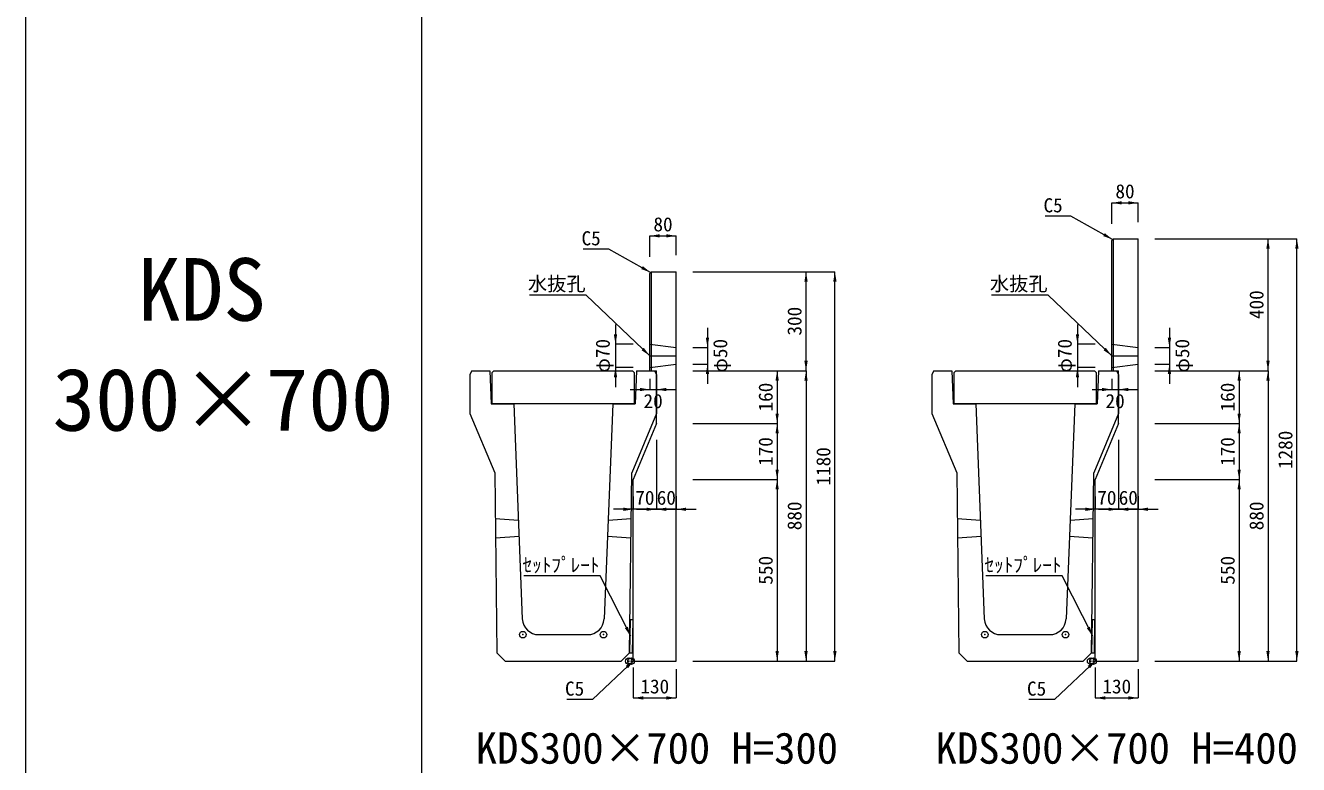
# Model space of a CAD drawing. Units: millimetres at full size, sheet at 1:40. Extents: x 172874 to 199766, y 869448 to 902797.
# Drawn here: x 172874 to 176732, y 895135 to 897375 of the extents above; entities that cross this region are included whole.
import ezdxf
from ezdxf.enums import TextEntityAlignment as Align

# ---------------------------------------------------------------- set-up
doc = ezdxf.new("R2010")
doc.units = ezdxf.units.MM
doc.header["$LTSCALE"] = 40
doc.header["$PDMODE"] = 32
doc.header["$PDSIZE"] = 20
doc.linetypes.add('DASHED', pattern=[7.5, 6, -1.5])
doc.linetypes.add('USER2', pattern=[4.7625, 3.175, -1.5875])
for name, color, linetype, lineweight in [('セットプレート', 3, 'Continuous', 13), ('パネックスKDS', 2, 'Continuous', 13), ('図枠', 5, 'Continuous', 13), ('寸法線', 7, 'Continuous', 13), ('引出線', 4, 'Continuous', 13), ('本体', 2, 'Continuous', 13), ('補助線', 8, 'Continuous', 13)]:
    doc.layers.add(name, color=color, linetype=linetype, lineweight=lineweight)
doc.layers.add('文字', color=7, linetype='Continuous')
doc.styles.add('ＭＳ ゴシック', font='')
doc.styles.get('ＭＳ ゴシック').set_extended_font_data('MS Gothic')

# ---------------------------------------------------------------- blocks, each defined once
blk = doc.blocks.new('filled_arrow')
at = {"color": 0, "linetype": 'Continuous', "lineweight": -2}
blk.add_solid([(7.5, 1.25), (0, 0), (7.5, -1.25)], dxfattribs=at)

msp = doc.modelspace()

# ---------------------------------------------------------------- linework, layer by layer
at = {"layer": 'セットプレート'}
for points in [[(174705.17, 895473.33), (174714.17, 895473.23), (174715.3, 895573.22), (174706.3, 895573.32)], [(176105.17, 895473.33), (176114.17, 895473.23), (176115.3, 895573.22), (176106.3, 895573.32)]]:
    msp.add_lwpolyline(points, close=True, dxfattribs=at)
at = {"layer": 'パネックスKDS'}
for p, q in [((176166.29, 896723.33), (176171.29, 896728.33)), ((176166.29, 896328.33), (176166.29, 896723.33)), ((176171.29, 896728.33), (176246.29, 896728.33)), ((176246.29, 895448.33), (176246.29, 896728.33)), ((174766.29, 896623.33), (174771.29, 896628.33)), ((174766.29, 896328.33), (174766.29, 896623.33)), ((174771.29, 896628.33), (174846.29, 896628.33)), ((174846.29, 895448.33), (174846.29, 896628.33)), ((174766.29, 896328.33), (174786.29, 896328.33)), ((174786.29, 896168.33), (174786.29, 896328.33)), ((176166.29, 896328.33), (176186.29, 896328.33)), ((176186.29, 896168.33), (176186.29, 896328.33)), ((174786.29, 896168.33), (174716.29, 895998.33)), ((176186.29, 896168.33), (176116.29, 895998.33)), ((174716.29, 895453.33), (174716.29, 895998.33)), ((176116.29, 895453.33), (176116.29, 895998.33)), ((174716.29, 895453.33), (174721.29, 895448.33)), ((174721.29, 895448.33), (174846.29, 895448.33)), ((176116.29, 895453.33), (176121.29, 895448.33)), ((176121.29, 895448.33), (176246.29, 895448.33))]:
    msp.add_line(p, q, dxfattribs=at)
at = {"layer": 'パネックスKDS', "lineweight": 5}
for p, q in [((176171.29, 896328.33), (176171.29, 896728.33)), ((174771.29, 896328.33), (174771.29, 896628.33))]:
    msp.add_line(p, q, dxfattribs=at)
at = {"layer": 'パネックスKDS', "linetype": 'DASHED', "lineweight": 9}
for p, q in [((174766.29, 896408.33), (174846.29, 896398.33)), ((176166.29, 896408.33), (176246.29, 896398.33)), ((174766.29, 896338.33), (174846.29, 896348.33)), ((176166.29, 896338.33), (176246.29, 896348.33))]:
    msp.add_line(p, q, dxfattribs=at)
at = {"layer": '図枠'}
for p, q in [((172874.21, 902448.33), (172874.21, 887048.33)), ((174074.21, 902448.33), (174074.21, 887048.33))]:
    msp.add_line(p, q, dxfattribs=at)
at = {"layer": '寸法線'}
for p, q in [((176166.29, 896836.88), (176246.29, 896836.88)), ((176166.29, 896773.33), (176166.29, 896836.88)), ((176246.29, 896778.33), (176246.29, 896836.88)), ((174766.29, 896736.88), (174846.29, 896736.88)), ((174766.29, 896673.33), (174766.29, 896736.88)), ((174846.29, 896678.33), (174846.29, 896736.88)), ((176296.29, 896728.33), (176727.13, 896728.33)), ((176296.29, 896728.33), (176639.63, 896728.33)), ((176639.63, 896328.33), (176639.63, 896728.33)), ((176727.13, 895448.33), (176727.13, 896728.33)), ((174896.29, 896628.33), (175327.13, 896628.33)), ((174896.29, 896628.33), (175239.63, 896628.33)), ((175239.63, 896328.33), (175239.63, 896628.33)), ((175327.13, 895448.33), (175327.13, 896628.33)), ((174662.22, 896468.33), (174662.22, 896278.33)), ((176062.22, 896468.33), (176062.22, 896278.33)), ((174940.96, 896458.33), (174940.96, 896288.33)), ((176340.96, 896458.33), (176340.96, 896288.33)), ((174716.29, 896408.33), (174662.22, 896408.33)), ((174896.29, 896398.33), (174940.96, 896398.33)), ((176116.29, 896408.33), (176062.22, 896408.33)), ((176296.29, 896398.33), (176340.96, 896398.33)), ((174716.29, 896338.33), (174662.22, 896338.33)), ((174896.29, 896348.33), (174940.96, 896348.33)), ((174896.29, 896328.33), (175239.63, 896328.33)), ((174896.29, 896328.33), (175152.13, 896328.33)), ((174896.29, 896328.33), (175239.63, 896328.33)), ((175152.13, 896328.33), (175152.13, 896168.33)), ((175239.63, 896328.33), (175239.63, 895448.33)), ((176116.29, 896338.33), (176062.22, 896338.33)), ((176296.29, 896348.33), (176340.96, 896348.33)), ((176296.29, 896328.33), (176639.63, 896328.33)), ((176296.29, 896328.33), (176552.13, 896328.33)), ((176296.29, 896328.33), (176639.63, 896328.33)), ((176552.13, 896328.33), (176552.13, 896168.33)), ((176639.63, 896328.33), (176639.63, 895448.33)), ((174766.29, 896303.33), (174766.29, 896271.25)), ((174786.29, 896303.33), (174786.29, 896271.25)), ((176166.29, 896303.33), (176166.29, 896271.25)), ((176186.29, 896303.33), (176186.29, 896271.25)), ((174706.29, 896271.25), (174846.29, 896271.25)), ((176106.29, 896271.25), (176246.29, 896271.25)), ((174896.29, 896168.33), (175152.13, 896168.33)), ((174896.29, 896168.33), (175152.13, 896168.33)), ((175152.13, 896168.33), (175152.13, 895998.33)), ((176296.29, 896168.33), (176552.13, 896168.33)), ((176296.29, 896168.33), (176552.13, 896168.33)), ((176552.13, 896168.33), (176552.13, 895998.33)), ((174786.29, 896118.33), (174786.29, 895908.33)), ((176186.29, 896118.33), (176186.29, 895908.33)), ((174896.29, 895998.33), (175152.13, 895998.33)), ((174896.29, 895998.33), (175152.13, 895998.33)), ((175152.13, 895998.33), (175152.13, 895448.33)), ((176296.29, 895998.33), (176552.13, 895998.33)), ((176296.29, 895998.33), (176552.13, 895998.33)), ((176552.13, 895998.33), (176552.13, 895448.33)), ((174716.29, 895946.59), (174716.29, 895908.33)), ((174786.29, 895948.33), (174786.29, 895908.33)), ((174846.29, 895948.33), (174846.29, 895908.33)), ((176116.29, 895946.59), (176116.29, 895908.33)), ((176186.29, 895948.33), (176186.29, 895908.33)), ((176246.29, 895948.33), (176246.29, 895908.33)), ((174846.29, 895908.33), (174656.29, 895908.33)), ((174726.29, 895908.33), (174906.29, 895908.33)), ((176246.29, 895908.33), (176056.29, 895908.33)), ((176126.29, 895908.33), (176306.29, 895908.33)), ((174716.29, 895428.33), (174716.29, 895336.53)), ((174846.29, 895423.33), (174846.29, 895336.53)), ((174896.29, 895448.33), (175327.13, 895448.33)), ((174896.29, 895448.33), (175239.63, 895448.33)), ((174896.29, 895448.33), (175152.13, 895448.33)), ((176116.29, 895428.33), (176116.29, 895336.53)), ((176246.29, 895423.33), (176246.29, 895336.53)), ((176296.29, 895448.33), (176727.13, 895448.33)), ((176296.29, 895448.33), (176639.63, 895448.33)), ((176296.29, 895448.33), (176552.13, 895448.33)), ((174716.29, 895336.53), (174846.29, 895336.53)), ((176116.29, 895336.53), (176246.29, 895336.53))]:
    msp.add_line(p, q, dxfattribs=at)
at = {"layer": '引出線'}
for points in [[(176168.79, 896725.83), (176042.42, 896796.91), (175964.65, 896796.91)], [(174768.79, 896625.83), (174642.42, 896696.91), (174564.65, 896696.91)], [(174766.29, 896373.33), (174573.83, 896556.78), (174402.09, 896556.78)], [(176166.29, 896373.33), (175973.83, 896556.78), (175802.09, 896556.78)], [(174708.79, 895523.33), (174615.85, 895706.77), (174384.48, 895706.77)], [(176108.79, 895523.33), (176015.85, 895706.77), (175784.48, 895706.77)], [(174718.79, 895450.83), (174592.42, 895332.18), (174514.65, 895332.18)], [(176118.79, 895450.83), (175992.42, 895332.18), (175914.65, 895332.18)]]:
    msp.add_lwpolyline(points, dxfattribs=at)
at = {"layer": '本体'}
for p, q in [((174227.29, 896328.33), (174221.29, 896316.33)), ((174221.29, 896316.33), (174221.29, 896198.33)), ((174227.29, 896328.33), (174281.29, 896328.33)), ((174281.29, 896328.33), (174285.29, 896228.33)), ((174726.29, 896328.33), (174722.29, 896228.33)), ((174726.29, 896328.33), (174780.29, 896328.33)), ((174780.29, 896328.33), (174786.29, 896316.33)), ((174786.29, 896316.33), (174786.29, 896198.33)), ((175627.29, 896328.33), (175621.29, 896316.33)), ((175621.29, 896316.33), (175621.29, 896198.33)), ((175627.29, 896328.33), (175681.29, 896328.33)), ((175681.29, 896328.33), (175685.29, 896228.33)), ((176126.29, 896328.33), (176122.29, 896228.33)), ((176126.29, 896328.33), (176180.29, 896328.33)), ((176180.29, 896328.33), (176186.29, 896316.33)), ((176186.29, 896316.33), (176186.29, 896198.33)), ((174221.29, 896198.33), (174296.29, 896018.33)), ((174285.29, 896228.33), (174353.79, 896228.33)), ((174353.79, 896228.33), (174379.87, 895576.33)), ((174653.79, 896228.33), (174627.71, 895576.33)), ((174653.79, 896228.33), (174722.29, 896228.33)), ((174786.29, 896198.33), (174711.29, 896018.33)), ((175621.29, 896198.33), (175696.29, 896018.33)), ((175685.29, 896228.33), (175753.79, 896228.33)), ((175753.79, 896228.33), (175779.87, 895576.33)), ((176053.79, 896228.33), (176027.71, 895576.33)), ((176053.79, 896228.33), (176122.29, 896228.33)), ((176186.29, 896198.33), (176111.29, 896018.33)), ((174296.29, 896018.33), (174302.41, 895473.33)), ((174705.17, 895473.33), (174711.29, 896018.33)), ((175696.29, 896018.33), (175702.41, 895473.33)), ((176105.17, 895473.33), (176111.29, 896018.33)), ((174429.83, 895528.33), (174577.75, 895528.33)), ((175829.83, 895528.33), (175977.75, 895528.33)), ((174302.41, 895473.33), (174327.69, 895448.33)), ((174679.89, 895448.33), (174705.17, 895473.33)), ((175702.41, 895473.33), (175727.69, 895448.33)), ((176079.89, 895448.33), (176105.17, 895473.33)), ((174327.69, 895448.33), (174679.89, 895448.33)), ((175727.69, 895448.33), (176079.89, 895448.33))]:
    msp.add_line(p, q, dxfattribs=at)
at = {"layer": '本体', "linetype": 'USER2'}
for p, q in [((174297.84, 895880.33), (174367.91, 895875.33)), ((174639.67, 895875.33), (174709.74, 895880.33)), ((175697.84, 895880.33), (175767.91, 895875.33)), ((176039.67, 895875.33), (176109.74, 895880.33)), ((174369.91, 895825.33), (174298.51, 895820.33)), ((174709.07, 895820.33), (174637.67, 895825.33)), ((175769.91, 895825.33), (175698.51, 895820.33)), ((176109.07, 895820.33), (176037.67, 895825.33))]:
    msp.add_line(p, q, dxfattribs=at)
at = {"layer": '本体', "lineweight": 20}
for points in [[(174288.79, 896322.33), (174293.79, 896328.33), (174713.79, 896328.33), (174718.79, 896322.33), (174718.79, 896228.33), (174288.79, 896228.33)], [(175688.79, 896322.33), (175693.79, 896328.33), (176113.79, 896328.33), (176118.79, 896322.33), (176118.79, 896228.33), (175688.79, 896228.33)]]:
    msp.add_lwpolyline(points, close=True, dxfattribs=at)
at = {"layer": '本体'}
for centre, start, end in [((174429.83, 895578.33), 182.29061, 270), ((174577.75, 895578.33), 270, 357.70939), ((175829.83, 895578.33), 182.29061, 270), ((175977.75, 895578.33), 270, 357.70939)]:
    msp.add_arc(centre, 50, start, end, dxfattribs=at)
at = {"layer": '補助線'}
for p, q in [((174766.29, 896373.33), (174846.29, 896373.33)), ((176166.29, 896373.33), (176246.29, 896373.33))]:
    msp.add_line(p, q, dxfattribs=at)
for p in [(174381.79, 895528.33), (174625.79, 895528.33), (175781.79, 895528.33), (176025.79, 895528.33), (174702.29, 895448.33), (174709.29, 895448.33), (174709.29, 895448.33), (176102.29, 895448.33), (176109.29, 895448.33), (176109.29, 895448.33)]:
    msp.add_point(p, dxfattribs=at)

# ---------------------------------------------------------------- block references
at = {"layer": '寸法線', "xscale": 4, "yscale": 4}
for p in [(176166.29, 896836.88), (174766.29, 896736.88), (174786.29, 896271.25), (176186.29, 896271.25), (174786.29, 895908.33), (174846.29, 895908.33), (176186.29, 895908.33), (176246.29, 895908.33), (174716.29, 895336.53), (176116.29, 895336.53)]:
    msp.add_blockref('filled_arrow', p, dxfattribs=at)
for p, rotation in [((176246.29, 896836.88), 180), ((174846.29, 896736.88), 180), ((176639.63, 896728.33), 270), ((176727.13, 896728.33), 270), ((175239.63, 896628.33), 270), ((175327.13, 896628.33), 270), ((174662.22, 896408.33), 90), ((174940.96, 896398.33), 90), ((176062.22, 896408.33), 90), ((176340.96, 896398.33), 90), ((175239.63, 896328.33), 90), ((176639.63, 896328.33), 90), ((174662.22, 896338.33), 270), ((174940.96, 896348.33), 270), ((175152.13, 896328.33), 270), ((175239.63, 896328.33), 270), ((176062.22, 896338.33), 270), ((176340.96, 896348.33), 270), ((176552.13, 896328.33), 270), ((176639.63, 896328.33), 270), ((174766.29, 896271.25), 180), ((176166.29, 896271.25), 180), ((175152.13, 896168.33), 90), ((176552.13, 896168.33), 90), ((175152.13, 896168.33), 270), ((176552.13, 896168.33), 270), ((175152.13, 895998.33), 90), ((176552.13, 895998.33), 90), ((175152.13, 895998.33), 270), ((176552.13, 895998.33), 270), ((174716.29, 895908.33), 180), ((174786.29, 895908.33), 180), ((176116.29, 895908.33), 180), ((176186.29, 895908.33), 180), ((175152.13, 895448.33), 90), ((175239.63, 895448.33), 90), ((175327.13, 895448.33), 90), ((176552.13, 895448.33), 90), ((176639.63, 895448.33), 90), ((176727.13, 895448.33), 90), ((174846.29, 895336.53), 180), ((176246.29, 895336.53), 180)]:
    msp.add_blockref('filled_arrow', p, dxfattribs=dict(at, rotation=rotation))
at = {"layer": '引出線', "xscale": 4, "yscale": 4}
for p, rotation in [((176168.79, 896725.83), 150.6), ((174768.79, 896625.83), 150.6), ((174766.29, 896373.33), 136.4), ((176166.29, 896373.33), 136.4), ((174708.79, 895523.33), 116.9), ((176108.79, 895523.33), 116.9), ((174718.79, 895450.83), 223.2), ((176118.79, 895450.83), 223.2)]:
    msp.add_blockref('filled_arrow', p, dxfattribs=dict(at, rotation=rotation))

# ---------------------------------------------------------------- texts
at = {"layer": '寸法線', "style": 'ＭＳ ゴシック'}
for s, p in [('80', (176206.29, 896871.88)), ('80', (174806.29, 896771.88)), ('20', (174776.29, 896236.25)), ('20', (176176.29, 896236.25)), ('70', (174751.29, 895943.33)), ('60', (174816.29, 895943.33)), ('70', (176151.29, 895943.33)), ('60', (176216.29, 895943.33)), ('130', (174781.29, 895371.53)), ('130', (176181.29, 895371.53))]:
    msp.add_text(s, height=42.72, dxfattribs=at).set_placement(p, align=Align.MIDDLE_CENTER)
for s, p in [('400', (176604.63, 896528.33)), ('300', (175204.63, 896478.33)), ('φ70', (174623.56, 896373.33)), ('φ50', (174979.62, 896373.33)), ('φ70', (176023.56, 896373.33)), ('φ50', (176379.62, 896373.33)), ('160', (175117.13, 896248.33)), ('160', (176517.13, 896248.33)), ('170', (175117.13, 896083.33)), ('170', (176517.13, 896083.33)), ('1280', (176692.13, 896088.33)), ('1180', (175292.13, 896038.33)), ('880', (175204.63, 895888.33)), ('880', (176604.63, 895888.33)), ('550', (175117.13, 895723.33)), ('550', (176517.13, 895723.33))]:
    msp.add_text(s, height=42.72, rotation=90, dxfattribs=at).set_placement(p, align=Align.MIDDLE_CENTER)
at = {"layer": '引出線', "style": 'ＭＳ ゴシック'}
for s, p in [('C5', (176017.42, 896850.91)), ('C5', (174617.42, 896750.91)), ('水抜孔', (174571.58, 896613.06)), ('水抜孔', (175971.58, 896613.06)), ('ｾｯﾄﾌﾟﾚｰﾄ', (174613.6, 895760.77)), ('ｾｯﾄﾌﾟﾚｰﾄ', (176013.6, 895760.77)), ('C5', (174567.42, 895386.18)), ('C5', (175967.42, 895386.18))]:
    msp.add_text(s, height=42.72, dxfattribs=at).set_placement(p, align=Align.TOP_RIGHT)
at = {"layer": '文字', "style": 'ＭＳ ゴシック'}
for s, p in [('KDS ', (173215.21, 896669.5)), ('300×700', (172956.21, 896336.16))]:
    msp.add_text(s, height=189.9, dxfattribs=at).set_placement(p, align=Align.TOP_LEFT)
for s, p in [('KDS300×700 H=300', (174238.87, 895108.77)), ('KDS300×700 H=400', (175632.24, 895108.77))]:
    msp.add_text(s, height=94.94, dxfattribs=at).set_placement(p, align=Align.BOTTOM_LEFT)

doc.saveas('drawing.dxf')
